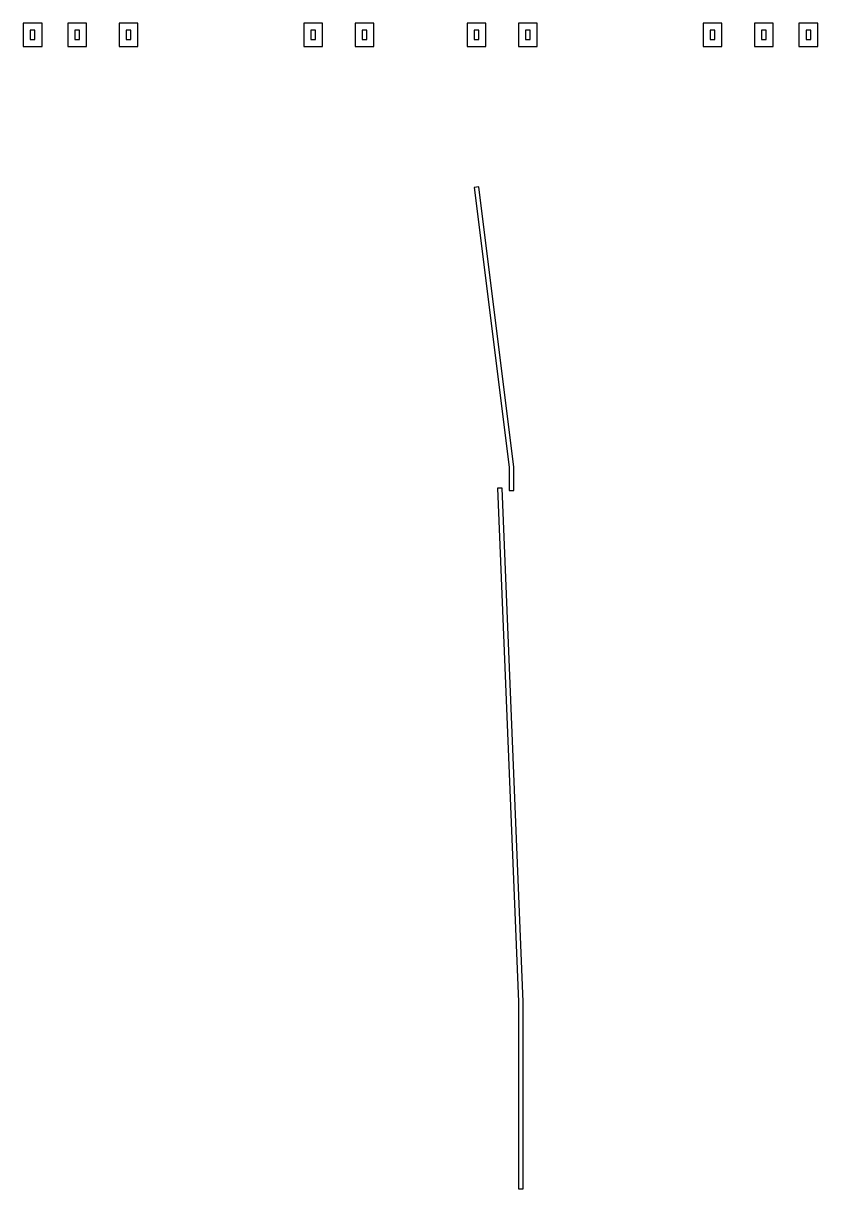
# Model space of a CAD drawing. Header units: metres. Extents: x -170 to 170, y 0 to 499.
import ezdxf

# ---------------------------------------------------------------- set-up
doc = ezdxf.new("R2010")
doc.units = ezdxf.units.M

msp = doc.modelspace()

# ---------------------------------------------------------------- linework, layer by layer
at = {"layer": 'PARAMETRIX'}
for p, q in [((-162, 499), (-170, 499)), ((-170, 499), (-170, 489)), ((-162, 489), (-162, 499)), ((-143, 499), (-151, 499)), ((-151, 499), (-151, 489)), ((-143, 489), (-143, 499)), ((-121, 499), (-129, 499)), ((-129, 499), (-129, 489)), ((-121, 489), (-121, 499)), ((-42, 499), (-50, 499)), ((-50, 499), (-50, 489)), ((-42, 489), (-42, 499)), ((-20, 499), (-28, 499)), ((-28, 499), (-28, 489)), ((-20, 489), (-20, 499)), ((28, 499), (20, 499)), ((20, 499), (20, 489)), ((28, 489), (28, 499)), ((50, 499), (42, 499)), ((42, 499), (42, 489)), ((50, 489), (50, 499)), ((129, 499), (121, 499)), ((121, 499), (121, 489)), ((129, 489), (129, 499)), ((151, 499), (143, 499)), ((143, 499), (143, 489)), ((151, 489), (151, 499)), ((170, 499), (162, 499)), ((162, 499), (162, 489)), ((170, 489), (170, 499)), ((-165, 496), (-167, 496)), ((-167, 496), (-167, 492)), ((-165, 492), (-165, 496)), ((-146, 496), (-148, 496)), ((-148, 496), (-148, 492)), ((-146, 492), (-146, 496)), ((-124, 496), (-126, 496)), ((-126, 496), (-126, 492)), ((-124, 492), (-124, 496)), ((-45, 496), (-47, 496)), ((-47, 496), (-47, 492)), ((-45, 492), (-45, 496)), ((-23, 496), (-25, 496)), ((-25, 496), (-25, 492)), ((-23, 492), (-23, 496)), ((25, 496), (23, 496)), ((23, 496), (23, 492)), ((25, 492), (25, 496)), ((47, 496), (45, 496)), ((45, 496), (45, 492)), ((47, 492), (47, 496)), ((126, 496), (124, 496)), ((124, 496), (124, 492)), ((126, 492), (126, 496)), ((148, 496), (146, 496)), ((146, 496), (146, 492)), ((148, 492), (148, 496)), ((167, 496), (165, 496)), ((165, 496), (165, 492)), ((167, 492), (167, 496)), ((-167, 492), (-165, 492)), ((-148, 492), (-146, 492)), ((-126, 492), (-124, 492)), ((-47, 492), (-45, 492)), ((-25, 492), (-23, 492)), ((23, 492), (25, 492)), ((45, 492), (47, 492)), ((124, 492), (126, 492)), ((146, 492), (148, 492)), ((165, 492), (167, 492)), ((-170, 489), (-162, 489)), ((-151, 489), (-143, 489)), ((-129, 489), (-121, 489)), ((-50, 489), (-42, 489)), ((-28, 489), (-20, 489)), ((20, 489), (28, 489)), ((42, 489), (50, 489)), ((121, 489), (129, 489)), ((143, 489), (151, 489)), ((162, 489), (170, 489)), ((25, 429), (23.0154, 428.7519)), ((23.0154, 428.7519), (38, 308.8755)), ((40, 309), (25, 429)), ((38, 308.8755), (38, 299)), ((40, 299), (40, 309)), ((35, 300), (33.0017, 299.9183)), ((33.0017, 299.9183), (42, 79.9591)), ((44, 80), (35, 300)), ((38, 299), (40, 299)), ((42, 79.9591), (42, 0)), ((44, 0), (44, 80)), ((42, 0), (44, 0))]:
    msp.add_line(p, q, dxfattribs=at)

doc.saveas('drawing.dxf')
